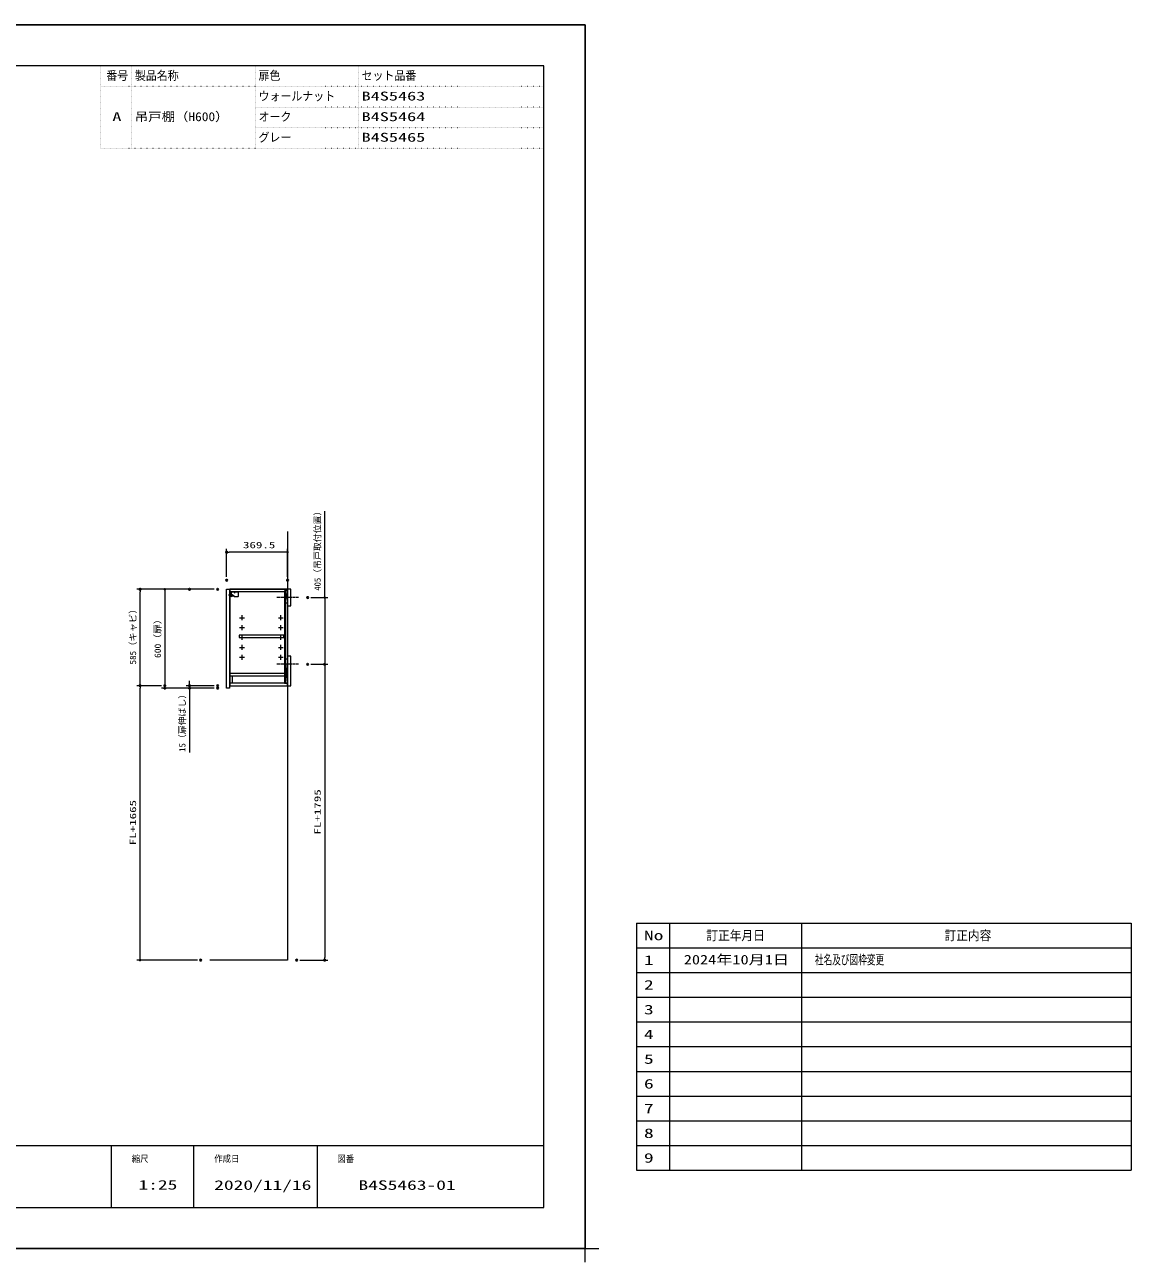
# Model space of a CAD drawing. Units: millimetres, scale not verified. Extents: x -6948 to 6948, y -3754 to 3754.
# Drawn here: x 236 to 6948, y -3754 to 3754 of the extents above; entities that cross this region are included whole.
import ezdxf
from ezdxf.enums import TextEntityAlignment as Align

# ---------------------------------------------------------------- set-up
doc = ezdxf.new("R2010")
doc.units = ezdxf.units.MM
doc.header["$LTSCALE"] = 20
doc.header["$PDMODE"] = 32
doc.header["$PDSIZE"] = 10
for name, pattern in [('USER1', [0.26, 0.01, -0.25]), ('USER4', [1.01, 0.5, -0.25, 0.01, -0.25]), ('USER5', [1.125, 0.75, -0.125, 0.125, -0.125])]:
    doc.linetypes.add(name, pattern=pattern)
for name, color, linetype, lineweight in [('0-0_0', 30, 'Continuous', 13), ('0-1_細線ﾚｲﾔｰ', 91, 'Continuous', 9), ('0-2_図面枠', 3, 'USER1', 15), ('0-4_KABE', 4, 'Continuous', 20), ('0-5_1', 30, 'Continuous', 13), ('0-7_寸法ﾚｲﾔｰ', 30, 'Continuous', 13), ('0-8_DEFPOINTS', 7, 'Continuous', 25), ('0-9_038327', 7, 'Continuous', 25), ('0-A_一般', 7, 'Continuous', 5)]:
    doc.layers.add(name, color=color, linetype=linetype, lineweight=lineweight)
doc.layers.add('0-3_仕様書', color=7, linetype='Continuous')
doc.styles.add('ＭＳ ゴシック', font='')
doc.styles.get('ＭＳ ゴシック').set_extended_font_data('MS Gothic')

# ---------------------------------------------------------------- blocks, each defined once
blk = doc.blocks.new('A$C33A235B5')
at = {"layer": '0-5_1', "color": 7}
for p, q in [((0, 300), (600, 300)), ((300, 0), (300, 600))]:
    blk.add_line(p, q, dxfattribs=at)
blk = doc.blocks.new('A$C62BC2ABA')
at = {"layer": '0-5_1', "color": 1}
blk.add_line((419.9, 280), (18.4, 65.9), dxfattribs=at)
at = {"layer": '0-5_1', "color": 1, "linetype": 'USER4'}
blk.add_line((338.7, 140), (621.1, 140), dxfattribs=at)
at = {"layer": '0-5_1', "color": 1}
for points in [[(34.9, 0), (479.9, 0), (479.9, 280)], [(419.9, 0), (419.9, 280), (479.9, 280)]]:
    blk.add_lwpolyline(points, dxfattribs=at)
blk.add_arc((34.9, 35), 35, 118.07249, 270, dxfattribs=at)
at = {"layer": '0-5_1', "color": 1, "linetype": 'USER1'}
blk.add_arc((34.9, 35), 35, 270, 118.07249, dxfattribs=at)
blk = doc.blocks.new('A$C442B40AF')
at = {"layer": '0-5_1', "color": 1}
for p, q in [((40, 0.1), (460, 0.1)), ((500, 100.1), (780.6, 268.4)), ((500, 40.1), (500, 100.1)), ((800, 210.1), (746.9, 248.2)), ((800, 210.1), (790, 10)), ((974.4, 165.9), (800, 346.7)), ((804.9, 1.3), (969.7, 94.3)), ((980, 111.8), (980, 152))]:
    blk.add_line(p, q, dxfattribs=at)
at = {"layer": '0-5_1', "color": 1, "linetype": 'USER4'}
blk.add_line((424, 682.8), (424, 397.3), dxfattribs=at)
at = {"layer": '0-5_1', "color": 1}
blk.add_lwpolyline([(800, 302.7), (800, 600.1), (0, 600.1), (0, 40.1)], dxfattribs=at)
blk.add_lwpolyline([(0, 600.1), (0, 540.1), (800, 540.1), (800, 600.1)], close=True, dxfattribs=at)
for centre, radius, start, end in [((40, 40.1), 40, 180, 270), ((460, 40.1), 40, 270, 0), ((760, 302.7), 40, 300.96376, 0), ((800, 10), 10, 180, 299.0546), ((960, 111.8), 20, 299.0546, 0), ((960, 152), 20, 0, 43.96781)]:
    blk.add_arc(centre, radius, start, end, dxfattribs=at)
blk = doc.blocks.new('A$C256E4C63')
at = {"layer": '0-5_1', "xscale": -1}
for name, p in [('A$C62BC2ABA', (621.1, 44)), ('A$C442B40AF', (1165.2, -0.1))]:
    blk.add_blockref(name, p, dxfattribs=at)
blk = doc.blocks.new('_DOT')
at = {"layer": '0-0_0'}
blk.add_line((-10, 0), (-20, 0), dxfattribs=at)
for points in [[(0, 0), (-10, 0), (-9.92, 1.25)], [(0, 0), (-9.92, -1.25), (-10, 0)], [(0, 0), (-9.92, 1.25), (-9.69, 2.49)], [(0, 0), (-9.69, -2.49), (-9.92, -1.25)], [(0, 0), (-9.69, 2.49), (-9.3, 3.68)], [(0, 0), (-9.3, -3.68), (-9.69, -2.49)], [(0, 0), (-9.3, 3.68), (-8.76, 4.82)], [(0, 0), (-8.76, -4.82), (-9.3, -3.68)], [(0, 0), (-8.76, 4.82), (-8.09, 5.88)], [(0, 0), (-8.09, -5.88), (-8.76, -4.82)], [(0, 0), (-8.09, 5.88), (-7.29, 6.85)], [(0, 0), (-7.29, -6.85), (-8.09, -5.88)], [(0, 0), (-7.29, 6.85), (-6.37, 7.71)], [(0, 0), (-6.37, -7.71), (-7.29, -6.85)], [(0, 0), (-6.37, 7.71), (-5.36, 8.44)], [(0, 0), (-5.36, -8.44), (-6.37, -7.71)], [(0, 0), (-5.36, 8.44), (-4.26, 9.05)], [(0, 0), (-4.26, -9.05), (-5.36, -8.44)], [(0, 0), (-4.26, 9.05), (-3.09, 9.51)], [(0, 0), (-3.09, -9.51), (-4.26, -9.05)], [(0, 0), (-3.09, 9.51), (-1.87, 9.82)], [(0, 0), (-1.87, -9.82), (-3.09, -9.51)], [(0, 0), (-1.87, 9.82), (-0.63, 9.98)], [(0, 0), (-0.63, -9.98), (-1.87, -9.82)], [(0, 0), (-0.63, 9.98), (0.63, 9.98)], [(0, 0), (0.63, -9.98), (-0.63, -9.98)], [(0, 0), (0.63, 9.98), (1.87, 9.82)], [(0, 0), (1.87, 9.82), (3.09, 9.51)], [(0, 0), (3.09, 9.51), (4.26, 9.05)], [(0, 0), (4.26, 9.05), (5.36, 8.44)], [(0, 0), (5.36, 8.44), (6.37, 7.71)], [(0, 0), (6.37, 7.71), (7.29, 6.85)], [(0, 0), (7.29, 6.85), (8.09, 5.88)], [(0, 0), (8.09, 5.88), (8.76, 4.82)], [(0, 0), (8.76, 4.82), (9.3, 3.68)], [(0, 0), (9.3, 3.68), (9.69, 2.49)], [(0, 0), (9.69, 2.49), (9.92, 1.25)], [(0, 0), (9.92, 1.25), (10, 0)], [(0, 0), (1.87, -9.82), (0.63, -9.98)], [(0, 0), (3.09, -9.51), (1.87, -9.82)], [(0, 0), (4.26, -9.05), (3.09, -9.51)], [(0, 0), (5.36, -8.44), (4.26, -9.05)], [(0, 0), (6.37, -7.71), (5.36, -8.44)], [(0, 0), (7.29, -6.85), (6.37, -7.71)], [(0, 0), (8.09, -5.88), (7.29, -6.85)], [(0, 0), (8.76, -4.82), (8.09, -5.88)], [(0, 0), (9.3, -3.68), (8.76, -4.82)], [(0, 0), (9.69, -2.49), (9.3, -3.68)], [(0, 0), (9.92, -1.25), (9.69, -2.49)], [(0, 0), (10, 0), (9.92, -1.25)]]:
    blk.add_solid(points, dxfattribs=at)
blk = doc.blocks.new('A$C2F5B6A28')
at = {"layer": '0-0_0', "color": 7}
for p, q in [((-6630, 1200), (0, 1200)), ((-6630, 900), (0, 900)), ((-6610, 0), (-6610, 900)), ((0, 0), (-6610, 0)), ((-6330, 0), (-6330, 900)), ((0, 1200), (0, 0))]:
    blk.add_line(p, q, dxfattribs=at)
at = {"layer": '0-9_038327'}
blk.add_line((-6630, 1200), (-6630, 900), dxfattribs=at)
blk = doc.blocks.new('グループ-13-1')
at = {"layer": '0-A_一般'}
for p, q in [((248166.5, -56118), (248166.5, -53462)), ((246838.5, -54790), (249494.5, -54790))]:
    blk.add_line(p, q, dxfattribs=at)

msp = doc.modelspace()

# ---------------------------------------------------------------- linework, layer by layer
at = {"layer": '0-0_0', "color": 7}
for p, q in [((3947.5, -1696), (3947.5, -3196)), ((3947.5, -1696), (6947.5, -1696)), ((4147.5, -1696), (4147.5, -3196)), ((4947.5, -1696), (4947.5, -3196)), ((6947.5, -1696), (6947.5, -3196)), ((3947.5, -1846), (6947.5, -1846)), ((3947.5, -1996), (6947.5, -1996)), ((3947.5, -2146), (6947.5, -2146)), ((3947.5, -2296), (6947.5, -2296)), ((3947.5, -2446), (6947.5, -2446)), ((3947.5, -2596), (6947.5, -2596)), ((3947.5, -2746), (6947.5, -2746)), ((3947.5, -2896), (6947.5, -2896)), ((760.5, -3046), (760.5, -3421)), ((1260.5, -3046), (1260.5, -3421)), ((2010.5, -3046), (2010.5, -3421)), ((3947.5, -3046), (6947.5, -3046)), ((3947.5, -3196), (6947.5, -3196))]:
    msp.add_line(p, q, dxfattribs=at)
for points in [[(1830.5, 229), (1850.5, 229), (1850.5, 329), (1830.5, 329)], [(1830.5, -256), (1850.5, -256), (1850.5, -76), (1830.5, -76)]]:
    msp.add_lwpolyline(points, close=True, dxfattribs=at)
at = {"layer": '0-1_細線ﾚｲﾔｰ', "linetype": 'USER5'}
for p, q in [((1897.02, 279), (1763.98, 279)), ((1897.02, -126), (1763.98, -126))]:
    msp.add_line(p, q, dxfattribs=at)
at = {"layer": '0-2_図面枠'}
for p, q in [((698, 3004), (698, 3504)), ((3385.5, 3504), (698, 3504)), ((885.5, 3004), (885.5, 3504)), ((1635.5, 3004), (1635.5, 3504)), ((2260.5, 3004), (2260.5, 3504)), ((3385.5, 3004), (3385.5, 3504)), ((3385.5, 3379), (698, 3379)), ((3385.5, 3254), (1635.5, 3254)), ((3385.5, 3129), (1635.5, 3129)), ((3385.5, 3004), (698, 3004))]:
    msp.add_line(p, q, dxfattribs=at)
at = {"layer": '0-2_図面枠', "linetype": 'Continuous'}
msp.add_line((-6614.5, -3046), (3385.5, -3046), dxfattribs=at)
msp.add_lwpolyline([(-6614.5, -3421), (3385.5, -3421), (3385.5, 3504), (-6614.5, 3504)], close=True, dxfattribs=at)
at = {"layer": '0-4_KABE'}
msp.add_lwpolyline([(1830.5, 679), (1830.5, -1921), (1358.5, -1921)], dxfattribs=at)
at = {"layer": '0-5_1', "color": 7}
msp.add_line((1815, 320), (1830, 247), dxfattribs=at)
for points in [[(1461, 329), (1479, 329), (1479, -271), (1461, -271)], [(1480.5, -256), (1830.5, -256), (1830.5, 329), (1480.5, 329)], [(1480.5, 329), (1830.5, 329), (1830.5, 320), (1812.5, 320), (1812.5, 314), (1480.5, 314)], [(1812.5, -241), (1815, -241), (1815, 320), (1812.5, 320)], [(1815, -241), (1830, -241), (1830, 320), (1815, 320)], [(1815, 247), (1830, 247), (1830, 320), (1815, 320)], [(1537, 36.5), (1807, 36.5), (1807, 51.5), (1537, 51.5)], [(1830, -241), (1815, -94), (1830, -94)], [(1480.5, -256), (1830.5, -256), (1830.5, -241), (1480.5, -241)]]:
    msp.add_lwpolyline(points, close=True, dxfattribs=at)
msp.add_lwpolyline([(1830, -241), (1815, -241), (1815, -94)], dxfattribs=at)
at = {"layer": '0-7_寸法ﾚｲﾔｰ'}
for p, q in [((2055.5, 279), (2055.5, 802.9)), ((1461, 404), (1461, 574)), ((1815.5, 554), (1476, 554)), ((1830.5, 404), (1830.5, 574)), ((1386, 329), (916, 329)), ((936, -241), (936, 314)), ((1216, 329), (1066, 329)), ((1086, 314), (1086, -256)), ((2055.5, 294), (2055.5, 309)), ((1972.02, 279), (2075.5, 279)), ((2055.5, 279), (2055.5, -126)), ((1972.02, -126), (2075.5, -126)), ((1972.02, -126), (2075.5, -126)), ((2055.5, -141), (2055.5, -1906)), ((2055.5, -141), (2055.5, -156)), ((1066, -256), (916, -256)), ((1066, -256), (916, -256)), ((936, -1906), (936, -271)), ((1216, -271), (1066, -271)), ((1386, -256), (1216, -256)), ((1386, -271), (1216, -271)), ((1236, -241), (1236, -226)), ((1236, -271), (1236, -256)), ((1236, -271), (1236, -662.2)), ((1236, -286), (1236, -301)), ((1283.5, -1921), (916, -1921)), ((1905.5, -1921), (2075.5, -1921))]:
    msp.add_line(p, q, dxfattribs=at)
at = {"layer": '0-8_DEFPOINTS'}
for p, q in [((3635.5, 3754), (-6864.5, 3754)), ((3635.5, -3671), (3635.5, 3754)), ((3635.5, -3671), (-6864.5, -3671))]:
    msp.add_line(p, q, dxfattribs=at)
for p in [(1461, 554), (1461, 384), (1830.5, 384), (936, 329), (1236, 329), (1406, 329), (1952.02, 279), (1952.02, -126), (2055.5, -126), (936, -256), (1086, -256), (1086, -271), (1236, -256), (1236, -271), (1406, -256), (1406, -271), (1303.5, -1921), (1885.5, -1921), (2055.5, -1921)]:
    msp.add_point(p, dxfattribs=at)

# ---------------------------------------------------------------- block references
at = {"layer": '0-0_0', "xscale": 0.05, "yscale": 0.05}
msp.add_blockref('A$C2F5B6A28', (1812.5, -241), dxfattribs=at)
at = {"layer": '0-5_1', "xscale": 0.05, "yscale": 0.05}
for name, p in [('A$C256E4C63', (1472.44, 284)), ('A$C33A235B5', (1539.5, 141.5)), ('A$C33A235B5', (1774.5, 141.5)), ('A$C33A235B5', (1539.5, 81.5)), ('A$C33A235B5', (1774.5, 81.5)), ('A$C33A235B5', (1539.5, 21.5)), ('A$C33A235B5', (1774.5, 21.5)), ('A$C33A235B5', (1539.5, -38.5)), ('A$C33A235B5', (1539.5, -98.5)), ('A$C33A235B5', (1774.5, -38.5)), ('A$C33A235B5', (1774.5, -98.5))]:
    msp.add_blockref(name, p, dxfattribs=at)
at = {"layer": '0-7_寸法ﾚｲﾔｰ', "xscale": 0.75, "yscale": 0.75}
for p, rotation in [((1461, 554), 180), ((936, 329), 90), ((1086, 329), 90), ((2055.5, 279), 270), ((2055.5, -126), 90), ((2055.5, -126), 90), ((936, -256), 270), ((936, -256), 90), ((1086, -271), 270), ((1236, -256), 270), ((1236, -271), 90), ((936, -1921), 270), ((2055.5, -1921), 270)]:
    msp.add_blockref('_DOT', p, dxfattribs=dict(at, rotation=rotation))
msp.add_blockref('_DOT', (1830.5, 554), dxfattribs=at)
at = {"layer": '0-8_DEFPOINTS', "xscale": 0.0625, "yscale": 0.0625}
msp.add_blockref('グループ-13-1', (-11874.91, -246.63), dxfattribs=at)

# ---------------------------------------------------------------- texts
at = {"layer": '0-2_図面枠', "style": 'ＭＳ ゴシック'}
for s, height, width, p in [('No', 57.77, 1.5, (3992.06, -1817.37)), ('訂正年月日', 57.77, 0.9, (4370.63, -1817.37)), ('訂正内容', 57.77, 0.9, (5815.09, -1817.37)), ('1', 57.77, 1.5, (3992.06, -1967.37)), ('2024年10月1日', 57.73, 1.25, (4233.8, -1964.27)), ('社名及び図枠変更', 57.73, 0.65, (5028.84, -1964.27)), ('2', 57.77, 1.5, (3992.06, -2117.37)), ('3', 57.77, 1.5, (3992.06, -2267.37)), ('4', 57.77, 1.5, (3992.06, -2417.37)), ('5', 57.77, 1.5, (3992.06, -2567.37)), ('6', 57.77, 1.5, (3992.06, -2717.37)), ('7', 57.77, 1.5, (3992.06, -2867.37)), ('8', 57.77, 1.5, (3992.06, -3017.37)), ('縮尺', 40.47, 0.9, (885.5, -3158.74)), ('作成日', 40.47, 0.9, (1385.5, -3158.27)), ('図番', 40.47, 0.9, (2132.98, -3158.96)), ('9', 57.77, 1.5, (3992.06, -3167.37)), ('1:25', 57.77, 1.5, (926.27, -3330.49)), ('2020/11/16', 57.77, 1.5, (1385.5, -3332.1)), ('B4S5463-01', 57.77, 1.5, (2260.5, -3332.1))]:
    msp.add_text(s, height=height, dxfattribs=dict(at, width=width)).set_placement(p, align=Align.BOTTOM_LEFT)
at = {"layer": '0-3_仕様書', "style": 'ＭＳ ゴシック'}
for s, height, width, p in [('番号', 54.11, 0.9, (730.81, 3402.97)), ('製品名称', 54.11, 0.9, (904.25, 3402.97)), ('扉色', 54.11, 0.9, (1654.25, 3402.97)), ('セット品番', 54.11, 0.9, (2279.25, 3402.97)), ('ウォールナット', 54.11, 0.9, (1654.25, 3277.97)), ('B4S5463', 54.11, 1.5, (2279.25, 3277.97)), ('吊戸棚（H600）', 54.12, 1.1, (904.25, 3152.97)), ('オーク', 54.11, 0.9, (1654.25, 3152.97)), ('A', 54.11, 1.5, (767.64, 3152.97)), ('B4S5464', 54.11, 1.5, (2279.25, 3152.97)), ('グレー', 54.11, 0.9, (1654.25, 3027.97)), ('B4S5465', 54.11, 1.5, (2279.25, 3027.97))]:
    msp.add_text(s, height=height, dxfattribs=dict(at, width=width)).set_placement(p, align=Align.BOTTOM_LEFT)
at = {"layer": '0-7_寸法ﾚｲﾔｰ', "style": 'ＭＳ ゴシック'}
for s, p in [('405（吊戸取付位置）', (2042.9, 320.22)), ('15（扉伸ばし）', (1222.73, -656.69))]:
    msp.add_text(s, height=38.48, rotation=90, dxfattribs=at).set_placement(p, align=Align.BOTTOM_LEFT)
at = {"layer": '0-7_寸法ﾚｲﾔｰ', "style": 'ＭＳ ゴシック', "width": 1.5}
msp.add_text('369.5', height=38.42, dxfattribs=at).set_placement((1560.04, 566.6), align=Align.BOTTOM_LEFT)
at = {"layer": '0-7_寸法ﾚｲﾔｰ', "style": 'ＭＳ ゴシック'}
for s, height, width, p in [('585（キャビ）', 38.42, 1.05, (923.4, -127.23)), ('600（扉）', 38.48, 1.1, (1073.4, -87.69)), ('FL+1795', 38.42, 1.5, (2042.9, -1158.74)), ('FL+1665', 38.42, 1.5, (923.4, -1223.74))]:
    msp.add_text(s, height=height, rotation=90, dxfattribs=dict(at, width=width)).set_placement(p, align=Align.BOTTOM_LEFT)

doc.saveas('drawing.dxf')
